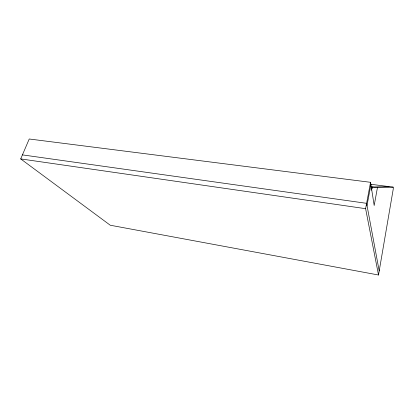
<?xml version="1.0" encoding="UTF-8"?>
<svg xmlns="http://www.w3.org/2000/svg" width="414" height="414" viewBox="0 0 414 414"><rect width="100%" height="100%" fill="white"/><g stroke="black" fill="none" stroke-linecap="round" stroke-linejoin="round"><path stroke-width="0.62" d="M371.932 188.794L372.165 187.014L389.051 186.605M393.186 187.138L377.428 187.697L374.184 205.504L370.551 182.31L29.234 138.995L20.7 158.909L110.264 225.232L378.51 275.005L393.3 188.717L393.186 187.138L370.447 184.225M371.575 190.181L372.165 187.014M378.51 275.005L365.609 208.682L370.551 182.31M367.006 205.473L370.908 184.597M370.882 186.849L377.428 187.697M22.423 154.883L366.607 203.331L379.203 270.958M20.7 158.909L365.609 208.682"/></g></svg>
